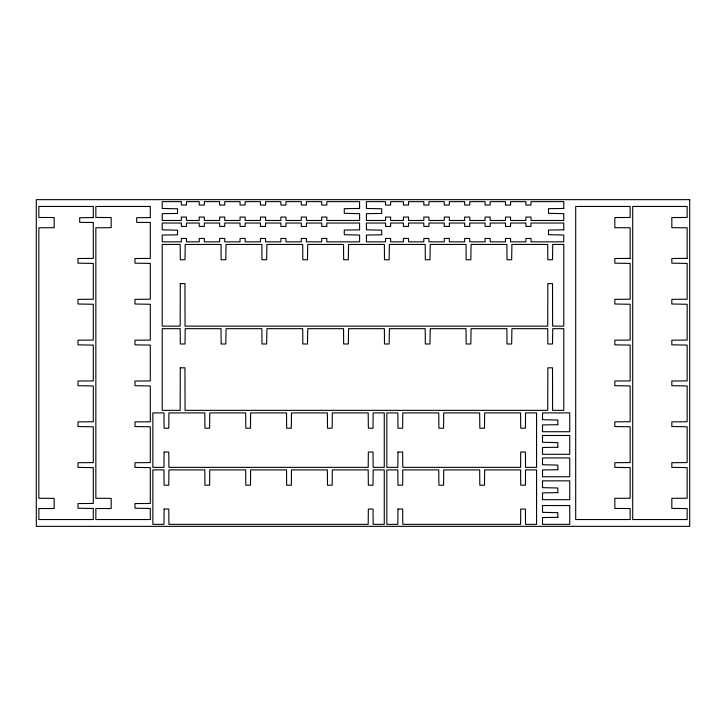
<?xml version="1.0" encoding="UTF-8"?>
<svg xmlns="http://www.w3.org/2000/svg" width="726" height="726" viewBox="0 0 726 726"><rect width="100%" height="100%" fill="white"/><g stroke="black" fill="none" stroke-linecap="round" stroke-linejoin="round"><path stroke-width="1.09" d="M180.284 283.585L180.166 326.119L162.216 326.119L162.216 244.444L180.202 244.444L180.311 259.763L184.985 259.763L185.23 244.444L221.031 244.444L221.149 259.763L225.813 259.763L226.058 244.444L261.868 244.444L261.986 259.763L266.651 259.763L266.896 244.444L302.706 244.444L302.815 259.763L307.488 259.763L307.733 244.444L343.534 244.444L343.652 259.763L348.326 259.763L348.571 244.444L384.372 244.444L384.49 259.763L389.154 259.763L389.399 244.444L425.209 244.444L425.327 259.763L429.992 259.763L430.237 244.444L466.047 244.444L466.156 259.763L470.829 259.763L471.074 244.444L506.875 244.444L506.993 259.763L511.667 259.763L511.903 244.444L547.713 244.444L547.831 259.763L552.495 259.763L552.74 244.444L563.784 244.444L563.784 326.119L552.622 326.119L552.504 283.585L547.84 283.585L547.722 326.119L185.066 326.119L184.948 283.585L180.284 283.585M180.284 367.81L180.166 410.344L162.216 410.344L162.216 328.669L180.202 328.669L180.311 343.988L184.985 343.988L185.23 328.669L221.031 328.669L221.149 343.988L225.813 343.988L226.058 328.669L261.868 328.669L261.986 343.988L266.651 343.988L266.896 328.669L302.706 328.669L302.815 343.988L307.488 343.988L307.733 328.669L343.534 328.669L343.652 343.988L348.326 343.988L348.571 328.669L384.372 328.669L384.49 343.988L389.154 343.988L389.399 328.669L425.209 328.669L425.327 343.988L429.992 343.988L430.237 328.669L466.047 328.669L466.156 343.988L470.829 343.988L471.074 328.669L506.875 328.669L506.993 343.988L511.667 343.988L511.903 328.669L547.713 328.669L547.831 343.988L552.495 343.988L552.74 328.669L563.784 328.669L563.784 410.344L552.622 410.344L552.504 367.81L547.84 367.81L547.722 410.344L185.066 410.344L184.948 367.81L180.284 367.81M164.112 452.035L163.958 467.353L152.859 467.353L152.859 412.903L163.958 412.903L164.112 428.213L168.777 428.213L168.922 412.903L204.814 412.903L204.959 428.213L209.623 428.213L209.769 412.903L245.66 412.903L245.805 428.213L250.47 428.213L250.624 412.903L286.507 412.903L286.652 428.213L291.326 428.213L291.471 412.903L327.353 412.903L327.499 428.213L332.172 428.213L332.317 412.903L368.2 412.903L368.345 428.213L373.019 428.213L373.164 412.903L384.272 412.903L384.272 467.353L373.164 467.353L373.019 452.035L368.345 452.035L368.2 467.353L168.922 467.353L168.777 452.035L164.112 452.035M164.112 509.035L163.958 524.353L152.859 524.353L152.859 469.903L163.958 469.903L164.112 485.213L168.777 485.213L168.922 469.903L204.814 469.903L204.959 485.213L209.623 485.213L209.769 469.903L245.66 469.903L245.805 485.213L250.47 485.213L250.624 469.903L286.507 469.903L286.652 485.213L291.326 485.213L291.471 469.903L327.353 469.903L327.499 485.213L332.172 485.213L332.317 469.903L368.2 469.903L368.345 485.213L373.019 485.213L373.164 469.903L384.272 469.903L384.272 524.353L373.164 524.353L373.019 509.035L368.345 509.035L368.2 524.353L168.922 524.353L168.777 509.035L164.112 509.035M397.975 452.035L397.83 467.353L386.822 467.353L386.822 412.903L397.83 412.903L397.975 428.213L402.649 428.213L402.794 412.903L438.749 412.903L438.894 428.213L443.568 428.213L443.713 412.903L479.668 412.903L479.813 428.213L484.487 428.213L484.632 412.903L520.587 412.903L520.733 428.213L525.406 428.213L525.551 412.903L536.559 412.903L536.559 467.353L525.551 467.353L525.406 452.035L520.733 452.035L520.587 467.353L402.794 467.353L402.649 452.035L397.975 452.035M397.975 509.035L397.83 524.353L386.822 524.353L386.822 469.903L397.83 469.903L397.975 485.213L402.649 485.213L402.794 469.903L438.749 469.903L438.894 485.213L443.568 485.213L443.713 469.903L479.668 469.903L479.813 485.213L484.487 485.213L484.632 469.903L520.587 469.903L520.733 485.213L525.406 485.213L525.551 469.903L536.559 469.903L536.559 524.353L525.551 524.353L525.406 509.035L520.733 509.035L520.587 524.353L402.794 524.353L402.649 509.035L397.975 509.035M359.597 208.453L344.278 208.661L344.278 213.326L359.597 213.662L359.597 220.468L326.827 220.468L326.827 217.065L321.718 217.065L321.718 220.468L306.408 220.468L306.408 217.065L301.299 217.065L301.299 220.468L285.99 220.468L285.99 217.065L280.88 217.065L280.88 220.468L265.571 220.468L265.571 217.065L260.462 217.065L260.462 220.468L245.17 220.468L245.17 217.065L240.061 217.065L240.061 220.468L224.751 220.468L224.751 217.065L219.642 217.065L219.642 220.468L204.333 220.468L204.333 217.065L199.223 217.065L199.223 220.468L186.464 220.468L186.464 217.065L181.355 217.065L181.355 220.468L162.216 220.468L162.216 213.662L177.534 213.453L177.534 208.789L162.216 208.453L162.216 201.646L181.355 201.646L181.355 205.05L186.464 205.05L186.464 201.646L199.223 201.646L199.223 205.05L204.333 205.05L204.333 201.646L219.642 201.646L219.642 205.05L224.751 205.05L224.751 201.646L240.061 201.646L240.061 205.05L245.17 205.05L245.17 201.646L260.462 201.646L260.462 205.05L265.571 205.05L265.571 201.646L280.88 201.646L280.88 205.05L285.99 205.05L285.99 201.646L301.299 201.646L301.299 205.05L306.408 205.05L306.408 201.646L321.718 201.646L321.718 205.05L326.827 205.05L326.827 201.646L359.597 201.646L359.597 208.453M563.784 208.453L548.466 208.661L548.466 213.326L563.784 213.662L563.784 220.468L531.015 220.468L531.015 217.065L525.905 217.065L525.905 220.468L510.596 220.468L510.596 217.065L505.487 217.065L505.487 220.468L490.177 220.468L490.177 217.065L485.068 217.065L485.068 220.468L469.758 220.468L469.758 217.065L464.649 217.065L464.649 220.468L449.358 220.468L449.358 217.065L444.248 217.065L444.248 220.468L428.939 220.468L428.939 217.065L423.83 217.065L423.83 220.468L408.52 220.468L408.52 217.065L403.411 217.065L403.411 220.468L390.652 220.468L390.652 217.065L385.542 217.065L385.542 220.468L366.403 220.468L366.403 213.662L381.722 213.453L381.722 208.789L366.403 208.453L366.403 201.646L385.542 201.646L385.542 205.05L390.652 205.05L390.652 201.646L403.411 201.646L403.411 205.05L408.52 205.05L408.52 201.646L423.83 201.646L423.83 205.05L428.939 205.05L428.939 201.646L444.248 201.646L444.248 205.05L449.358 205.05L449.358 201.646L464.649 201.646L464.649 205.05L469.758 205.05L469.758 201.646L485.068 201.646L485.068 205.05L490.177 205.05L490.177 201.646L505.487 201.646L505.487 205.05L510.596 205.05L510.596 201.646L525.905 201.646L525.905 205.05L531.015 205.05L531.015 201.646L563.784 201.646L563.784 208.453M359.597 229.833L344.278 230.033L344.278 234.707L359.597 235.042L359.597 241.849L326.827 241.849L326.827 238.446L321.718 238.446L321.718 241.849L306.408 241.849L306.408 238.446L301.299 238.446L301.299 241.849L285.99 241.849L285.99 238.446L280.88 238.446L280.88 241.849L265.571 241.849L265.571 238.446L260.462 238.446L260.462 241.849L245.17 241.849L245.17 238.446L240.061 238.446L240.061 241.849L224.751 241.849L224.751 238.446L219.642 238.446L219.642 241.849L204.333 241.849L204.333 238.446L199.223 238.446L199.223 241.849L186.464 241.849L186.464 238.446L181.355 238.446L181.355 241.849L162.216 241.849L162.216 235.042L177.534 234.834L177.534 230.16L162.216 229.833L162.216 223.027L181.355 223.027L181.355 226.43L186.464 226.43L186.464 223.027L199.223 223.027L199.223 226.43L204.333 226.43L204.333 223.027L219.642 223.027L219.642 226.43L224.751 226.43L224.751 223.027L240.061 223.027L240.061 226.43L245.17 226.43L245.17 223.027L260.462 223.027L260.462 226.43L265.571 226.43L265.571 223.027L280.88 223.027L280.88 226.43L285.99 226.43L285.99 223.027L301.299 223.027L301.299 226.43L306.408 226.43L306.408 223.027L321.718 223.027L321.718 226.43L326.827 226.43L326.827 223.027L359.597 223.027L359.597 229.833M563.784 229.833L548.466 230.033L548.466 234.707L563.784 235.042L563.784 241.849L531.015 241.849L531.015 238.446L525.905 238.446L525.905 241.849L510.596 241.849L510.596 238.446L505.487 238.446L505.487 241.849L490.177 241.849L490.177 238.446L485.068 238.446L485.068 241.849L469.758 241.849L469.758 238.446L464.649 238.446L464.649 241.849L449.358 241.849L449.358 238.446L444.248 238.446L444.248 241.849L428.939 241.849L428.939 238.446L423.83 238.446L423.83 241.849L408.52 241.849L408.52 238.446L403.411 238.446L403.411 241.849L390.652 241.849L390.652 238.446L385.542 238.446L385.542 241.849L366.403 241.849L366.403 235.042L381.722 234.834L381.722 230.16L366.403 229.833L366.403 223.027L385.542 223.027L385.542 226.43L390.652 226.43L390.652 223.027L403.411 223.027L403.411 226.43L408.52 226.43L408.52 223.027L423.83 223.027L423.83 226.43L428.939 226.43L428.939 223.027L444.248 223.027L444.248 226.43L449.358 226.43L449.358 223.027L464.649 223.027L464.649 226.43L469.758 226.43L469.758 223.027L485.068 223.027L485.068 226.43L490.177 226.43L490.177 223.027L505.487 223.027L505.487 226.43L510.596 226.43L510.596 223.027L525.905 223.027L525.905 226.43L531.015 226.43L531.015 223.027L563.784 223.027L563.784 229.833M557.831 424.71L542.513 424.919L542.513 431.725L569.738 431.725L569.738 412.903L542.513 412.903L542.513 419.71L557.831 420.045L557.831 424.71M557.831 447.289L542.513 447.497L542.513 454.304L569.738 454.304L569.738 435.482L542.513 435.482L542.513 442.288L557.831 442.624L557.831 447.289M557.831 469.749L542.513 469.958L542.513 476.764L569.738 476.764L569.738 457.943L542.513 457.943L542.513 464.749L557.831 465.085L557.831 469.749M557.831 492.664L542.513 492.872L542.513 499.679L569.738 499.679L569.738 480.857L542.513 480.857L542.513 487.663L557.831 487.999L557.831 492.664M557.831 517.339L542.513 517.547L542.513 524.353L569.738 524.353L569.738 505.532L542.513 505.532L542.513 512.338L557.831 512.674L557.831 517.339M93.3 217.591L79.688 217.709L79.688 222.374L93.3 222.492L93.3 258.392L77.991 258.51L77.991 263.175L93.3 263.42L93.3 299.23L77.991 299.348L77.991 304.022L93.3 304.267L93.3 340.077L77.991 340.195L77.991 344.859L93.3 345.104L93.3 380.914L77.991 381.032L77.991 385.706L93.3 385.951L93.3 421.761L77.991 421.879L77.991 426.543L93.3 426.788L93.3 462.598L77.991 462.716L77.991 467.39L93.3 467.635L93.3 503.445L77.991 503.563L77.991 508.227L93.3 508.472L93.3 519.544L38.85 519.544L38.85 508.536L54.169 508.518L54.169 498.372L38.85 498.272L38.85 227.782L54.169 227.692L54.169 217.546L38.85 217.464L38.85 206.456L93.3 206.456L93.3 217.591M150.3 217.591L136.688 217.709L136.688 222.374L150.3 222.492L150.3 258.392L134.991 258.51L134.991 263.175L150.3 263.42L150.3 299.23L134.991 299.348L134.991 304.022L150.3 304.267L150.3 340.077L134.991 340.195L134.991 344.859L150.3 345.104L150.3 380.914L134.991 381.032L134.991 385.706L150.3 385.951L150.3 421.761L134.991 421.879L134.991 426.543L150.3 426.788L150.3 462.598L134.991 462.716L134.991 467.39L150.3 467.635L150.3 503.445L134.991 503.563L134.991 508.227L150.3 508.472L150.3 519.544L95.85 519.544L95.85 508.536L111.169 508.518L111.169 498.372L95.85 498.272L95.85 227.782L111.169 227.692L111.169 217.546L95.85 217.464L95.85 206.456L150.3 206.456L150.3 217.591M630.15 258.392L614.831 258.51L614.831 263.175L630.15 263.42L630.15 299.23L614.831 299.348L614.831 304.012L630.15 304.258L630.15 340.067L614.831 340.185L614.831 344.85L630.15 345.095L630.15 380.905L614.831 381.023L614.831 385.688L630.15 385.933L630.15 421.742L614.831 421.86L614.831 426.525L630.15 426.77L630.15 462.58L614.831 462.698L614.831 467.363L630.15 467.608L630.15 498.236L614.831 498.317L614.831 508.463L630.15 508.545L630.15 519.544L575.7 519.544L575.7 206.456L630.15 206.456L630.15 217.464L614.831 217.546L614.831 227.692L630.15 227.782L630.15 258.392M687.15 258.392L671.831 258.51L671.831 263.175L687.15 263.42L687.15 299.23L671.831 299.348L671.831 304.012L687.15 304.258L687.15 340.067L671.831 340.185L671.831 344.85L687.15 345.095L687.15 380.905L671.831 381.023L671.831 385.688L687.15 385.933L687.15 421.742L671.831 421.86L671.831 426.525L687.15 426.77L687.15 462.58L671.831 462.698L671.831 467.363L687.15 467.608L687.15 498.236L671.831 498.317L671.831 508.463L687.15 508.545L687.15 519.544L632.7 519.544L632.7 206.456L687.15 206.456L687.15 217.464L671.831 217.546L671.831 227.692L687.15 227.782L687.15 258.392M689.7 199.65L36.3 199.65L36.3 526.35L689.7 526.35L689.7 199.65"/></g></svg>
